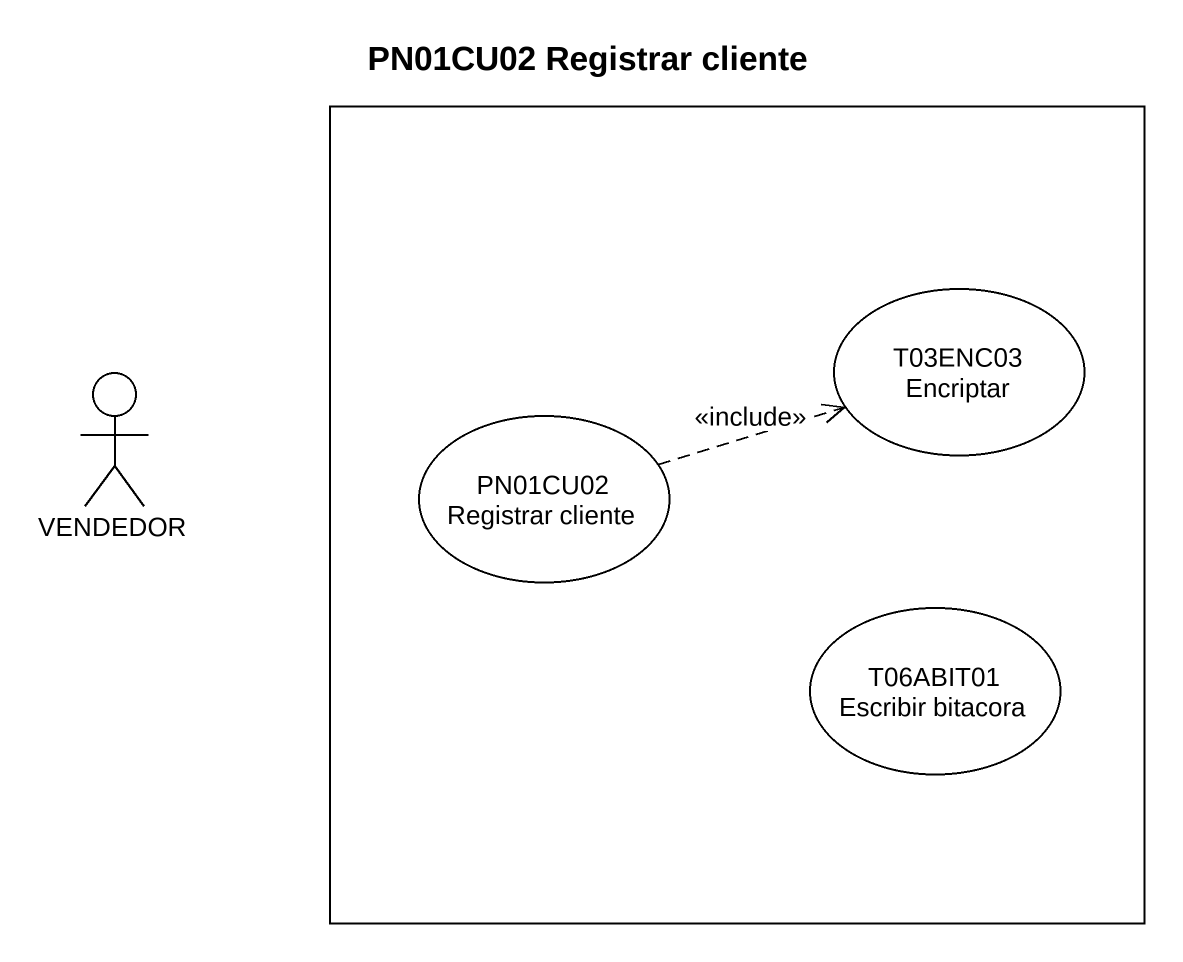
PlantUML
@startuml
title PN01CU02 Registrar cliente
rectangle " " as rectangle1 {
  usecase "T03ENC03 Encriptar" as T03ENC03_Encriptar
  usecase "PN01CU02 Registrar cliente" as PN01CU02_Registrar_cliente
  usecase "T06ABIT01 Escribir bitacora" as T06ABIT01_Escribir_bitacora
}
actor VENDEDOR
PN01CU02_Registrar_cliente .right.> T03ENC03_Encriptar : <<include>>
@enduml
